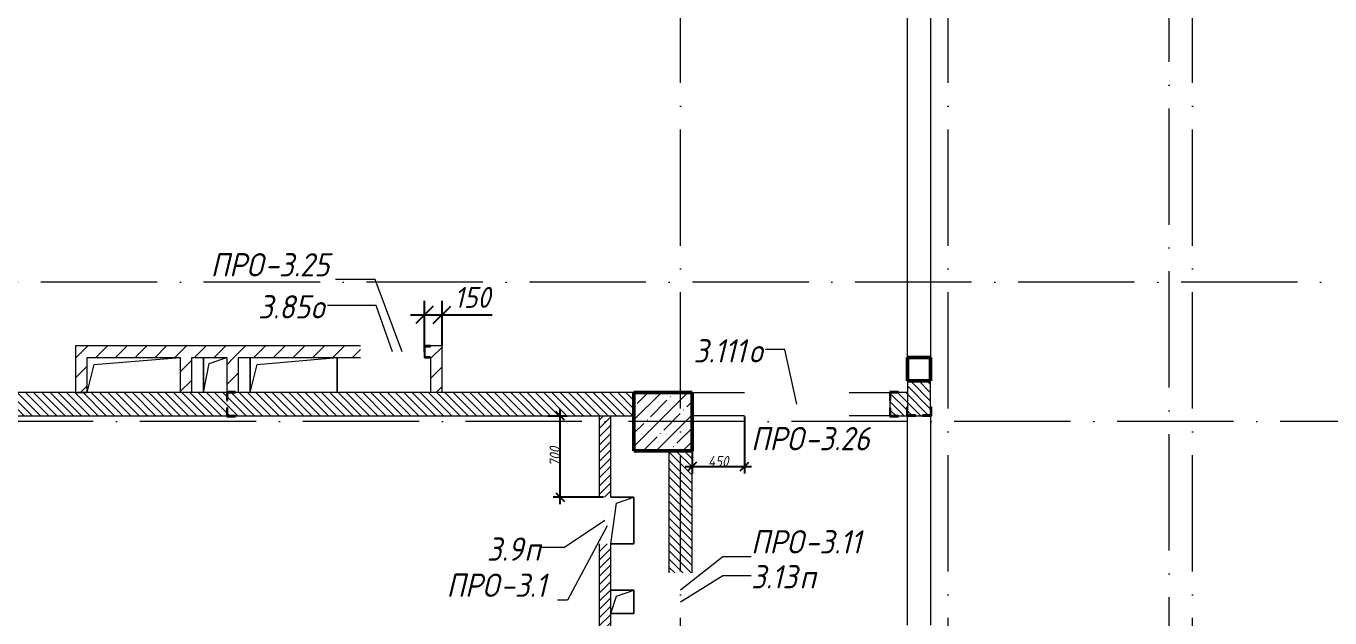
# Model space of a CAD drawing. Header units: millimetres. Extents: x -537608 to 253996, y -217170 to 186033.
# Drawn here: x -178860 to -167653, y 169434 to 174521 of the extents above; entities that cross this region are included whole.
import ezdxf

# ---------------------------------------------------------------- set-up
doc = ezdxf.new("R2010")
doc.units = ezdxf.units.MM
doc.linetypes.add('50_200_ШТРИХ_1Т_ш5_п1_п1_', pattern=[1400, 1000, -200, 0, -200])
for name, color, linetype, lineweight in [('A-____-____-DIMS', 7, 'Continuous', 9), ('A-FLOR-____-OTLN', 7, 'Continuous', 9), ('A-GENM-____-IDEN', 7, 'Continuous', 9), ('A-GENM-____-MCUT', 7, 'Continuous', 25), ('A-GENM-____-OTLN', 7, 'Continuous', 9), ('A-GENM-____-OTLN-1', 7, 'Continuous', 25), ('A-GLAZ-____-IDEN', 7, 'Continuous', 9), ('A-WALL-____-MCUT', 7, 'Continuous', 13), ('A-WALL-____-PATT-1', 7, 'Continuous', 9), ('A-WALL-FNSH-MCUT-1', 7, 'Continuous', 9), ('I-WALL-____-OTLN', 7, 'Continuous', 9), ('S-COLS-____-MCUT', 7, 'Continuous', 50), ('S-COLS-____-OTLN', 7, 'Continuous', 9), ('S-GRID-____-OTLN-1', 7, '50_200_ШТРИХ_1Т_ш5_п1_п1_', 9)]:
    doc.layers.add(name, color=color, linetype=linetype, lineweight=lineweight)
doc.styles.add('ISOCPEUR_I_10', font='isocpeui.ttf', dxfattribs={"width": 0.9, "height": 180})
doc.styles.add('ISOCPEUR_I_11', font='isocpeui.ttf', dxfattribs={"width": 0.9, "height": 200})
doc.styles.add('ISOCPEUR_I_7', font='isocpeui.ttf', dxfattribs={"width": 0.9, "height": 90})
doc.dimstyles.new('ISO-1_8_0_9К_СРЕДНИЙ_Кладочные_1', dxfattribs={"dimscale": 304.8, "dimtxt": 89.638306, "dimasz": 0.246063, "dimexe": 0.19685, "dimexo": 0, "dimgap": 0, "dimtad": 1, "dimdec": 3, "dimrnd": 0.001, "dimdsep": 46, "dimtxsty": 'ISOCPEUR_I_7', "dimblk1": 'OBLIQUE', "dimblk2": 'OBLIQUE', "dimsah": 1, "dimcen": 0.09, "dimdle": 0.19685, "dimazin": 0, "dimtfac": 1, "dimtdec": 4, "dimtix": 1, "dimtmove": 0, "dimatfit": 3, "dimfxl": 1, "dimtvp": 1, "dimtolj": 1, "dimtzin": 0, "dimarcsym": 2})
doc.dimstyles.new('ISO-1_8_0_9К_СРЕДНИЙ_Кладочные_3', dxfattribs={"dimscale": 304.8, "dimtxt": 179.276612, "dimasz": 0.492126, "dimexe": 0.393701, "dimexo": 0, "dimgap": 0, "dimtad": 1, "dimdec": 3, "dimrnd": 0.001, "dimdsep": 46, "dimtxsty": 'ISOCPEUR_I_10', "dimblk1": 'OBLIQUE', "dimblk2": 'OBLIQUE', "dimsah": 1, "dimcen": 0.09, "dimdle": 0.393701, "dimazin": 0, "dimtfac": 1, "dimtdec": 4, "dimtix": 1, "dimtmove": 0, "dimatfit": 3, "dimfxl": 1, "dimtvp": 1, "dimtolj": 1, "dimtzin": 0, "dimarcsym": 2})
pattern_1 = [(135, (-178684.97, 94540.114), (-35.35534, -35.35534), [])]
pattern_2 = [(45, (-178684.97, 94540.11), (-84.85281, 84.85281), [])]

# ---------------------------------------------------------------- blocks, each defined once
blk = doc.blocks.new('BSC_Колонна _Прямоугольная - 500х500-V27-АР1_План отверстий 3 этажа в осях 1-64_Ю-ЯЯ')
at = {"layer": 'S-COLS-____-OTLN'}
h = blk.add_hatch(dxfattribs=at)
h.set_pattern_fill('FP_34', color=256, style=0, pattern_type=2)
h.set_pattern_definition([(45, (-5300, -76581.04), (-114.04925, 114.04925), []), (45, (-5185.95, -76581.04), (-114.04925, 114.04925), [201.613, -40.323, 3.353, -36.97])])
h.paths.add_polyline_path([(-250, -250), (250, -250), (250, 250), (-250, 250)], flags=0)
at = {"layer": 'S-COLS-____-MCUT'}
for p, q in [((250, 250), (-250, 250)), ((-250, 250), (-250, -250)), ((250, -250), (250, 250)), ((-250, -250), (250, -250))]:
    blk.add_line(p, q, dxfattribs=at)
blk = doc.blocks.new('Фахверк_СКБ_Уголок - 200_3550-28187522-АР1_План отверстий 3 этажа в осях 1-64_Ю-ЯЯ')
at = {"layer": 'A-GENM-____-MCUT'}
for p, q in [((125, 156), (50, 156)), ((50, 156), (50, 150)), ((50, 150), (119, 150)), ((119, 150), (119, 81)), ((125, 81), (125, 156)), ((119, 81), (125, 81)), ((125, 19), (119, 19)), ((119, 19), (119, -50)), ((125, -56), (125, 19)), ((119, -50), (50, -50)), ((50, -50), (50, -56)), ((50, -56), (125, -56))]:
    blk.add_line(p, q, dxfattribs=at)
blk = doc.blocks.new('Фахверк_СКБ_Уголок - 200_3550_зеркало-28264001-АР1_План отверстий 3 этажа в осях 1-64_Ю-ЯЯ')
at = {"layer": 'A-GENM-____-MCUT'}
for p, q in [((200, 156), (125, 156)), ((125, 156), (125, 81)), ((131, 81), (131, 150)), ((131, 150), (200, 150)), ((200, 150), (200, 156)), ((125, 81), (131, 81)), ((131, 19), (125, 19)), ((125, 19), (125, -56)), ((131, -50), (131, 19)), ((125, -56), (200, -56)), ((200, -50), (131, -50)), ((200, -56), (200, -50))]:
    blk.add_line(p, q, dxfattribs=at)
blk = doc.blocks.new('AR_Отверстие прямоугольное _в плите_ - AR_Отверстие прямоугольное _в плите_-30458127-АР1_План отверстий 3 этажа в осях 1-64_Ю-ЯЯ')
at = {"layer": 'A-GENM-____-OTLN'}
for p, q in [((100, 100), (-100, 100)), ((-100, -100), (-50, 50)), ((-50, 50), (100, 100)), ((100, -100), (100, 100)), ((-100, -100), (100, -100))]:
    blk.add_line(p, q, dxfattribs=at)
blk = doc.blocks.new('AR_Отверстие прямоугольное _в плите_ - AR_Отверстие прямоугольное _в плите_-30229368-АР1_План отверстий 3 этажа в осях 1-64_Ю-ЯЯ')
at = {"layer": 'A-GENM-____-OTLN'}
for p, q in [((100, 200), (-100, 200)), ((-100, -200), (-50, 150)), ((-50, 150), (100, 200)), ((100, -200), (100, 200)), ((-100, -200), (100, -200))]:
    blk.add_line(p, q, dxfattribs=at)
blk = doc.blocks.new('AR_Отверстие прямоугольное _в плите_ - AR_Отверстие прямоугольное _в плите_-30552623-АР1_План отверстий 3 этажа в осях 1-64_Ю-ЯЯ')
at = {"layer": 'A-GENM-____-OTLN'}
for p, q in [((-340, 90), (400, 150)), ((-400, -150), (-340, 90))]:
    blk.add_line(p, q, dxfattribs=at)
blk = doc.blocks.new('AR_Отверстие прямоугольное _в плите_ - AR_Отверстие прямоугольное _в плите_-30512088-АР1_План отверстий 3 этажа в осях 1-64_Ю-ЯЯ')
at = {"layer": 'A-GENM-____-OTLN'}
for p, q in [((-100, 150), (-100, -150)), ((-50, 100), (100, 150)), ((-100, -150), (-50, 100))]:
    blk.add_line(p, q, dxfattribs=at)
blk = doc.blocks.new('AR_Отверстие прямоугольное _в плите_ - AR_Отверстие прямоугольное _в плите_-30552631-АР1_План отверстий 3 этажа в осях 1-64_Ю-ЯЯ')
at = {"layer": 'A-GENM-____-OTLN'}
for p, q in [((-375, 150), (-375, -150)), ((-315, 90), (375, 150)), ((375, -150), (375, 150)), ((-375, -150), (-315, 90))]:
    blk.add_line(p, q, dxfattribs=at)
blk = doc.blocks.new('Фахверк_СКБ_Уголок - 200_3960-28268576-АР1_План отверстий 3 этажа в осях 1-64_Ю-ЯЯ')
at = {"layer": 'A-GENM-____-MCUT'}
for p, q in [((200, 156), (125, 156)), ((125, 156), (125, 81)), ((131, 81), (131, 150)), ((131, 150), (200, 150)), ((200, 150), (200, 156)), ((125, 81), (131, 81)), ((131, 19), (125, 19)), ((125, 19), (125, -56)), ((131, -50), (131, 19)), ((125, -56), (200, -56)), ((200, -50), (131, -50)), ((200, -56), (200, -50))]:
    blk.add_line(p, q, dxfattribs=at)
blk = doc.blocks.new('BSC_Колонна _Прямоугольная1 - 200х200 _металл_-35216022-АР1_План отверстий 3 этажа в осях 1-64_Ю-ЯЯ')
at = {"layer": 'S-COLS-____-MCUT'}
for p, q in [((100, 100), (-100, 100)), ((-100, 100), (-100, -100)), ((100, -100), (100, 100)), ((-100, -100), (100, -100))]:
    blk.add_line(p, q, dxfattribs=at)
blk = doc.blocks.new('154_Фахверк_СКБ_Швеллер - Тип_100_3960_зеркало-28515619-АР1_План отверстий 3 этажа в осях 1-64_Ю-ЯЯ')
at = {"layer": 'A-GENM-____-MCUT'}
for p, q in [((175, 50), (125, 50)), ((125, 50), (125, -50)), ((128, 47), (175, 47)), ((128, -47), (128, 47)), ((175, 47), (175, 50)), ((125, -50), (175, -50)), ((175, -47), (128, -47)), ((175, -50), (175, -47))]:
    blk.add_line(p, q, dxfattribs=at)
blk = doc.blocks.new('_Oblique')
at = {"color": 0, "linetype": 'ByBlock', "lineweight": -2}
blk.add_line((-0.5, -0.5), (0.5, 0.5), dxfattribs=at)
blk = doc.blocks.new('*D1051')
at = {"layer": 'A-____-____-DIMS', "color": 0, "lineweight": -2, "transparency": 16777216}
for p, q in [((-174376, 171171), (-174210, 171171)), ((-174270, 170411), (-174270, 171231)), ((-173898, 170471), (-174330, 170471))]:
    blk.add_line(p, q, dxfattribs=at)
at = {"layer": 'Defpoints', "color": 0, "transparency": 16777216}
for p in [(-174376, 171171), (-174270, 171171), (-173898, 170471)]:
    blk.add_point(p, dxfattribs=at)
at = {"layer": 'A-____-____-DIMS', "color": 0, "lineweight": -2, "transparency": 16777216, "xscale": 75, "yscale": 75, "zscale": 75}
for p, rotation in [((-174270, 171171), 90), ((-174270, 170471), 270)]:
    blk.add_blockref('_Oblique', p, dxfattribs=dict(at, rotation=rotation))
at = {"layer": 'A-____-____-DIMS', "color": 0, "transparency": 16777216, "insert": (-174316, 170821), "char_height": 90, "width": 409.58, "attachment_point": 5, "rotation": 90, "style": 'ISOCPEUR_I_7'}
blk.add_mtext('\\A1;700', dxfattribs=at)
blk = doc.blocks.new('*D1064')
at = {"layer": 'A-____-____-DIMS', "color": 0, "lineweight": -2, "transparency": 16777216}
for p, q in [((-172685, 171165), (-172685, 170675)), ((-173135, 170871), (-173135, 170675)), ((-173195, 170735), (-172625, 170735))]:
    blk.add_line(p, q, dxfattribs=at)
at = {"layer": 'Defpoints', "color": 0, "transparency": 16777216}
for p in [(-172685, 171165), (-173135, 170871), (-172685, 170735)]:
    blk.add_point(p, dxfattribs=at)
at = {"layer": 'A-____-____-DIMS', "color": 0, "lineweight": -2, "transparency": 16777216, "xscale": 75, "yscale": 75, "zscale": 75, "rotation": 180}
blk.add_blockref('_Oblique', (-173135, 170735), dxfattribs=at)
at = {"layer": 'A-____-____-DIMS', "color": 0, "lineweight": -2, "transparency": 16777216, "xscale": 75, "yscale": 75, "zscale": 75}
blk.add_blockref('_Oblique', (-172685, 170735), dxfattribs=at)
at = {"layer": 'A-____-____-DIMS', "color": 0, "transparency": 16777216, "insert": (-172910, 170780), "char_height": 90, "width": 426.13, "attachment_point": 5, "style": 'ISOCPEUR_I_7'}
blk.add_mtext('\\A1;450', dxfattribs=at)
blk = doc.blocks.new('*D1032')
at = {"layer": 'A-____-____-DIMS', "color": 0, "lineweight": -2, "transparency": 16777216}
for p, q in [((-175435, 171719), (-175435, 172159)), ((-175285, 171771), (-175285, 172159)), ((-175555, 172039), (-175285, 172039)), ((-175285, 172039), (-174854, 172039))]:
    blk.add_line(p, q, dxfattribs=at)
at = {"layer": 'Defpoints', "color": 0, "transparency": 16777216}
for p in [(-175285, 172039), (-175435, 171719), (-175285, 171771)]:
    blk.add_point(p, dxfattribs=at)
at = {"layer": 'A-____-____-DIMS', "color": 0, "lineweight": -2, "transparency": 16777216, "xscale": 150, "yscale": 150, "zscale": 150, "rotation": 180}
blk.add_blockref('_Oblique', (-175435, 172039), dxfattribs=at)
at = {"layer": 'A-____-____-DIMS', "color": 0, "lineweight": -2, "transparency": 16777216, "xscale": 150, "yscale": 150, "zscale": 150}
blk.add_blockref('_Oblique', (-175285, 172039), dxfattribs=at)
at = {"layer": 'A-____-____-DIMS', "color": 0, "transparency": 16777216, "insert": (-175179, 172279), "char_height": 180, "width": 368.21, "attachment_point": 1, "line_spacing_factor": 1.149209, "style": 'ISOCPEUR_I_10'}
blk.add_mtext('\\A1;150', dxfattribs=at)

msp = doc.modelspace()

# ---------------------------------------------------------------- hatches: boundary and pattern name
at = {"layer": 'A-WALL-____-PATT-1'}
h = msp.add_hatch(dxfattribs=at)
h.set_pattern_fill('FP_7', color=256, style=0, pattern_type=2)
h.set_pattern_definition(pattern_2)
h.paths.add_polyline_path([(-178334.9702, 171371.1558), (-178334.9702, 171771.1558), (-178434.9702, 171771.1558), (-178434.9702, 171371.1558)], flags=0)
h = msp.add_hatch(dxfattribs=at)
h.set_pattern_fill('FP_7', color=256, style=0, pattern_type=2)
h.set_pattern_definition(pattern_2)
h.paths.add_polyline_path([(-177134.9702, 171671.1558), (-175984.9702, 171671.1558), (-175984.9702, 171771.1558), (-178334.9702, 171771.1558), (-178334.9702, 171671.1558), (-177434.9702, 171671.1558)], flags=0)
h.paths.add_polyline_path([(-175284.9702, 171671.1558), (-175284.9702, 171771.1558), (-175384.9702, 171771.1558), (-175384.9702, 171768.1558), (-175431.9702, 171768.1558), (-175431.9702, 171674.1558), (-175384.9702, 171674.1558), (-175384.9702, 171671.1558)], flags=0)
h = msp.add_hatch(dxfattribs=at)
h.set_pattern_fill('FP_7', color=256, style=0, pattern_type=2)
h.set_pattern_definition(pattern_2)
h.paths.add_polyline_path([(-177434.9702, 171371.1558), (-177434.9702, 171671.1558), (-177534.9702, 171671.1558), (-177534.9702, 171371.1558)], flags=0)
h = msp.add_hatch(dxfattribs=at)
h.set_pattern_fill('FP_7', color=256, style=0, pattern_type=2)
h.set_pattern_definition(pattern_2)
h.paths.add_polyline_path([(-177059.9702, 171371.1558), (-177034.9702, 171371.1558), (-177034.9702, 171671.1558), (-177134.9702, 171671.1558), (-177134.9702, 171377.1558), (-177059.9702, 171377.1558)], flags=0)
h = msp.add_hatch(dxfattribs=at)
h.set_pattern_fill('FP_7', color=256, style=0, pattern_type=2)
h.set_pattern_definition(pattern_2)
h.paths.add_polyline_path([(-175284.9702, 171371.1558), (-175284.9702, 171671.1558), (-175384.9702, 171671.1558), (-175384.9702, 171371.1558)], flags=0)
h = msp.add_hatch(dxfattribs=at)
h.set_pattern_fill('FP_9', color=256, style=0, pattern_type=2)
h.set_pattern_definition(pattern_1)
h.paths.add_polyline_path([(-171153.9702, 171171.1558), (-171153.9702, 171177.1558), (-171084.9702, 171177.1558), (-171084.9702, 171471.1558), (-171284.9702, 171471.1558), (-171284.9702, 171177.1558), (-171215.9702, 171177.1558), (-171215.9702, 171171.1558)], flags=0)
h = msp.add_hatch(dxfattribs=at)
h.set_pattern_fill('FP_9', color=256, style=0, pattern_type=2)
h.set_pattern_definition(pattern_1)
h.paths.add_polyline_path([(-173634.9702, 171171.1558), (-173634.9702, 171371.1558), (-177128.9702, 171371.1558), (-177128.9702, 171302.1558), (-177134.9702, 171302.1558), (-177134.9702, 171371.1558), (-180634.9702, 171371.1558), (-180634.9702, 171171.1558), (-177134.9702, 171171.1558), (-177134.9702, 171240.1558), (-177128.9702, 171240.1558), (-177128.9702, 171171.1558), (-175164.0676, 171171.1558)], flags=0)
h = msp.add_hatch(dxfattribs=at)
h.set_pattern_fill('FP_9', color=256, style=0, pattern_type=2)
h.set_pattern_definition(pattern_1)
h.paths.add_polyline_path([(-171290.9702, 171171.1558), (-171290.9702, 171246.1558), (-171284.9702, 171246.1558), (-171284.9702, 171371.1558), (-171428.9702, 171371.1558), (-171428.9702, 171302.1558), (-171434.9702, 171302.1558), (-171434.9702, 171240.1558), (-171428.9702, 171240.1558), (-171428.9702, 171171.1558), (-171359.9702, 171171.1558)], flags=0)
h = msp.add_hatch(dxfattribs=at)
h.set_pattern_fill('FP_8', color=256, style=0, pattern_type=2)
h.set_pattern_definition([(45, (-178684.97, 94540.114), (-35.35534, 35.35534), [])])
h.paths.add_polyline_path([(-173834.9702, 168971.1558), (-173834.9702, 170071.1558), (-173934.9702, 170071.1558), (-173934.9702, 168971.1558)], flags=0)
h.paths.add_polyline_path([(-173934.9702, 170471.1558), (-173834.9702, 170471.1558), (-173834.9702, 171171.1558), (-173934.9702, 171171.1558)], flags=0)
h = msp.add_hatch(dxfattribs=at)
h.set_pattern_fill('FP_9', color=256, style=0, pattern_type=2)
h.set_pattern_definition(pattern_1)
h.paths.add_polyline_path([(-173334.9702, 169071.1558), (-173134.9702, 169071.1558), (-173134.9702, 169321.1558), (-173334.9702, 169321.1558)], flags=0)
h.paths.add_polyline_path([(-173334.9702, 169821.1558), (-173134.9702, 169821.1558), (-173134.9702, 170871.1558), (-173334.9702, 170871.1558)], flags=0)

# ---------------------------------------------------------------- linework, layer by layer
at = {"layer": 'A-FLOR-____-OTLN'}
for p, q in [((-177334.9702, 171371.1558), (-177334.9702, 171671.1558)), ((-176934.9702, 171371.1558), (-176934.9702, 171671.1558)), ((-176184.9702, 171671.1558), (-176184.9702, 171371.1558)), ((-173834.9702, 170471.1558), (-173634.9702, 170471.1558)), ((-173634.9702, 170471.1558), (-173634.9702, 170071.1558)), ((-173634.9702, 170071.1558), (-173834.9702, 170071.1558)), ((-173834.9702, 169671.1558), (-173634.9702, 169671.1558)), ((-173634.9702, 169671.1558), (-173634.9702, 169471.1558)), ((-173634.9702, 169471.1558), (-173834.9702, 169471.1558))]:
    msp.add_line(p, q, dxfattribs=at)
at = {"layer": 'A-GENM-____-IDEN'}
for p, q in [((-175859.9702, 172341.961), (-176201.4737, 172341.961)), ((-175627.6363, 171721.1558), (-175859.9702, 172341.961)), ((-173865.1923, 170226.0247), (-174206.2745, 169587.4245)), ((-173234.9702, 169674.1819), (-172872.4977, 169960.5465)), ((-172872.4977, 169960.5465), (-172628.9014, 169960.5465)), ((-174206.2745, 169587.4245), (-174293.1947, 169587.4245))]:
    msp.add_line(p, q, dxfattribs=at)
at = {"layer": 'A-GLAZ-____-IDEN'}
for p, q in [((-175850.1485, 172120.1103), (-176269.8724, 172120.1103)), ((-175709.9702, 171721.1558), (-175850.1485, 172120.1103)), ((-172337.2491, 171741.8797), (-172504.5466, 171741.8797)), ((-172234.9702, 171271.1558), (-172337.2491, 171741.8797)), ((-173884.9702, 170271.1558), (-174231.2959, 170037.7075)), ((-174231.2959, 170037.7075), (-174434.9702, 170037.7075)), ((-173234.9702, 169571.1558), (-172872.4977, 169799.7463)), ((-172872.4977, 169799.7463), (-172628.9014, 169799.7463))]:
    msp.add_line(p, q, dxfattribs=at)
at = {"layer": 'A-WALL-____-MCUT'}
for p, q in [((-171284.9702, 171471.1558), (-171284.9702, 171246.1558)), ((-171084.9702, 171246.1558), (-171084.9702, 171471.1558)), ((-177134.9702, 171371.1558), (-180634.9702, 171371.1558)), ((-173634.9702, 171371.1558), (-177059.9702, 171371.1558)), ((-171284.9702, 171371.1558), (-171359.9702, 171371.1558)), ((-171434.9702, 171302.1558), (-171434.9702, 171240.1558)), ((-180634.9702, 171171.1558), (-177134.9702, 171171.1558)), ((-177059.9702, 171171.1558), (-173634.9702, 171171.1558)), ((-171359.9702, 171171.1558), (-171290.9702, 171171.1558)), ((-171215.9702, 171171.1558), (-171153.9702, 171171.1558)), ((-173334.9702, 170871.1558), (-173334.9702, 169821.1558)), ((-173134.9702, 169821.1558), (-173134.9702, 170871.1558))]:
    msp.add_line(p, q, dxfattribs=at)
at = {"layer": 'A-WALL-FNSH-MCUT-1'}
for p, q in [((-178434.9702, 171771.1558), (-178434.9702, 171371.1558)), ((-175984.9702, 171771.1558), (-178434.9702, 171771.1558)), ((-175284.9702, 171771.1558), (-175384.9702, 171771.1558)), ((-175284.9702, 171371.1558), (-175284.9702, 171771.1558)), ((-178334.9702, 171371.1558), (-178334.9702, 171671.1558)), ((-178334.9702, 171671.1558), (-177534.9702, 171671.1558)), ((-177534.9702, 171671.1558), (-177534.9702, 171371.1558)), ((-177434.9702, 171671.1558), (-177134.9702, 171671.1558)), ((-177434.9702, 171371.1558), (-177434.9702, 171671.1558)), ((-177134.9702, 171671.1558), (-177134.9702, 171377.1558)), ((-177034.9702, 171671.1558), (-175984.9702, 171671.1558)), ((-177034.9702, 171371.1558), (-177034.9702, 171671.1558)), ((-175384.9702, 171671.1558), (-175384.9702, 171371.1558)), ((-178434.9702, 171371.1558), (-178334.9702, 171371.1558)), ((-173934.9702, 171171.1558), (-173934.9702, 170471.1558)), ((-173834.9702, 170471.1558), (-173834.9702, 171171.1558)), ((-173934.9702, 170071.1558), (-173934.9702, 166921.1558)), ((-173834.9702, 169071.1558), (-173834.9702, 170071.1558))]:
    msp.add_line(p, q, dxfattribs=at)
at = {"layer": 'I-WALL-____-OTLN'}
for p, q in [((-171284.9702, 171671.1558), (-171284.9702, 177121.1558)), ((-171084.9702, 177121.1558), (-171084.9702, 171671.1558)), ((-173134.9702, 171371.1558), (-172684.9702, 171371.1558)), ((-171784.9702, 171371.1558), (-171434.9702, 171371.1558)), ((-172684.9702, 171171.1558), (-173134.9702, 171171.1558)), ((-171434.9702, 171171.1558), (-171784.9702, 171171.1558)), ((-171284.9702, 169371.1558), (-171284.9702, 171171.1558)), ((-171084.9702, 171171.1558), (-171084.9702, 169371.1558))]:
    msp.add_line(p, q, dxfattribs=at)
at = {"layer": 'S-GRID-____-OTLN-1'}
for p, q in [((-173234.9702, 147431.7016), (-173234.9702, 185432.9652)), ((-170934.9702, 147431.7016), (-170934.9702, 185432.9652)), ((-169034.9702, 147611.8109), (-169034.9702, 185432.9652)), ((-168834.9702, 147431.7016), (-168834.9702, 185168.7152)), ((-131530.3724, 172321.1558), (-183353.7404, 172321.1558)), ((-146079.9702, 171121.1558), (-183353.7404, 171121.1558))]:
    msp.add_line(p, q, dxfattribs=at)

# ---------------------------------------------------------------- block references
at = {"layer": 'A-GENM-____-OTLN'}
for name, p in [('AR_Отверстие прямоугольное _в плите_ - AR_Отверстие прямоугольное _в плите_-30552623-АР1_План отверстий 3 этажа в осях 1-64_Ю-ЯЯ', (-177934.9702, 171521.1558)), ('AR_Отверстие прямоугольное _в плите_ - AR_Отверстие прямоугольное _в плите_-30512088-АР1_План отверстий 3 этажа в осях 1-64_Ю-ЯЯ', (-177234.9702, 171521.1558)), ('AR_Отверстие прямоугольное _в плите_ - AR_Отверстие прямоугольное _в плите_-30552631-АР1_План отверстий 3 этажа в осях 1-64_Ю-ЯЯ', (-176559.9702, 171521.1558)), ('AR_Отверстие прямоугольное _в плите_ - AR_Отверстие прямоугольное _в плите_-30229368-АР1_План отверстий 3 этажа в осях 1-64_Ю-ЯЯ', (-173734.9702, 170271.1558)), ('AR_Отверстие прямоугольное _в плите_ - AR_Отверстие прямоугольное _в плите_-30458127-АР1_План отверстий 3 этажа в осях 1-64_Ю-ЯЯ', (-173734.9702, 169571.1558))]:
    msp.add_blockref(name, p, dxfattribs=at)
at = {"layer": 'A-GENM-____-OTLN-1'}
for name, p in [('154_Фахверк_СКБ_Швеллер - Тип_100_3960_зеркало-28515619-АР1_План отверстий 3 этажа в осях 1-64_Ю-ЯЯ', (-175559.9702, 171721.1558)), ('Фахверк_СКБ_Уголок - 200_3550_зеркало-28264001-АР1_План отверстий 3 этажа в осях 1-64_Ю-ЯЯ', (-171559.9702, 171221.1558))]:
    msp.add_blockref(name, p, dxfattribs=at)
for name, p, rotation in [('Фахверк_СКБ_Уголок - 200_3550-28187522-АР1_План отверстий 3 этажа в осях 1-64_Ю-ЯЯ', (-177009.9702, 171321.1558), 180), ('Фахверк_СКБ_Уголок - 200_3960-28268576-АР1_План отверстий 3 этажа в осях 1-64_Ю-ЯЯ', (-171134.9702, 171046.1558), 89.99999999999991)]:
    msp.add_blockref(name, p, dxfattribs=dict(at, rotation=rotation))
at = {"layer": 'S-COLS-____-OTLN', "rotation": 270.0000000000001}
msp.add_blockref('BSC_Колонна _Прямоугольная1 - 200х200 _металл_-35216022-АР1_План отверстий 3 этажа в осях 1-64_Ю-ЯЯ', (-171184.9702, 171571.1558), dxfattribs=at)
at = {"layer": 'S-COLS-____-OTLN'}
msp.add_blockref('BSC_Колонна _Прямоугольная - 500х500-V27-АР1_План отверстий 3 этажа в осях 1-64_Ю-ЯЯ', (-173384.9702, 171121.1558), dxfattribs=at)

# ---------------------------------------------------------------- texts
at = {"layer": 'A-GENM-____-IDEN', "char_height": 200, "attachment_point": 1, "style": 'ISOCPEUR_I_11'}
for s, insert, width in [('ПРО', (-177273.2364, 172569.0771), 562.784625), ('-3.25', (-176808.8926, 172569.0771), 707.088375), ('ПРО', (-172628.9014, 171074.4861), 562.784625), ('-3.26', (-172164.5576, 171074.4861), 707.088375), ('ПРО', (-172628.9014, 170187.6627), 562.784625), ('-3.11', (-172164.5576, 170187.6627), 620.506125), ('ПРО', (-175246.0514, 169814.5407), 562.784625), ('-3.1', (-174781.7076, 169814.5407), 505.063125)]:
    msp.add_mtext(s, dxfattribs=dict(at, insert=insert, width=width))
at = {"layer": 'A-GLAZ-____-IDEN', "char_height": 200, "attachment_point": 1, "style": 'ISOCPEUR_I_11'}
for s, insert, width in [('3.85', (-176865.327, 172207.7249), 548.35425), ('\\fISOCPEUR|b0|i1|c204|p34|;\\W.9;о', (-176412.8895, 172207.7249), 158.734125), ('3.111', (-173123.3971, 171829.4943), 577.215), ('\\fISOCPEUR|b0|i1|c204|p34|;\\W.9;о', (-172647.1471, 171829.4943), 158.734125), ('3.9', (-174899.0195, 170125.3221), 389.620125), ('\\fISOCPEUR|b0|i1|c204|p34|;\\W.9;п', (-174577.5508, 170125.3221), 158.734125), ('3.13', (-172628.9014, 169887.3609), 505.063125), ('\\fISOCPEUR|b0|i1|c204|p34|;\\W.9;п', (-172212.1826, 169887.3609), 158.734125)]:
    msp.add_mtext(s, dxfattribs=dict(at, insert=insert, width=width))

# ---------------------------------------------------------------- dimensions: what is measured, and where the dimension line sits
at = {"layer": 'A-____-____-DIMS'}
dim = msp.add_linear_dim(base=(-175284.9702, 172038.5991), p1=(-175434.9702, 171718.8461), p2=(-175284.9702, 171771.1558), dimstyle='ISO-1_8_0_9К_СРЕДНИЙ_Кладочные_3', override={"dimpost": '<>', "dimfxl": 158.859392}, dxfattribs=at)
dim.commit()
dim.dimension.update_dxf_attribs({"geometry": '*D1032', "text_midpoint": (-174994.6929, 172038.5991), "dimtype": 160})
dim = msp.add_linear_dim(base=(-174270.0364, 171171.1558), p1=(-173898.3512, 170471.1558), p2=(-174376.1024, 171171.1558), angle=90, dimstyle='ISO-1_8_0_9К_СРЕДНИЙ_Кладочные_1', override={"dimpost": '<>', "dimfxl": 847.494082}, dxfattribs=at)
dim.commit()
dim.dimension.update_dxf_attribs({"geometry": '*D1051', "text_midpoint": (-174315.6159, 170821.1558)})
dim = msp.add_linear_dim(base=(-172684.9702, 170735.1207), p1=(-173134.9702, 170871.1558), p2=(-172684.9702, 171165.1558), dimstyle='ISO-1_8_0_9К_СРЕДНИЙ_Кладочные_1', override={"dimpost": '<>', "dimfxl": 537.527674}, dxfattribs=at)
dim.commit()
dim.dimension.update_dxf_attribs({"geometry": '*D1064', "text_midpoint": (-172909.9702, 170780.1207)})

doc.saveas('drawing.dxf')
